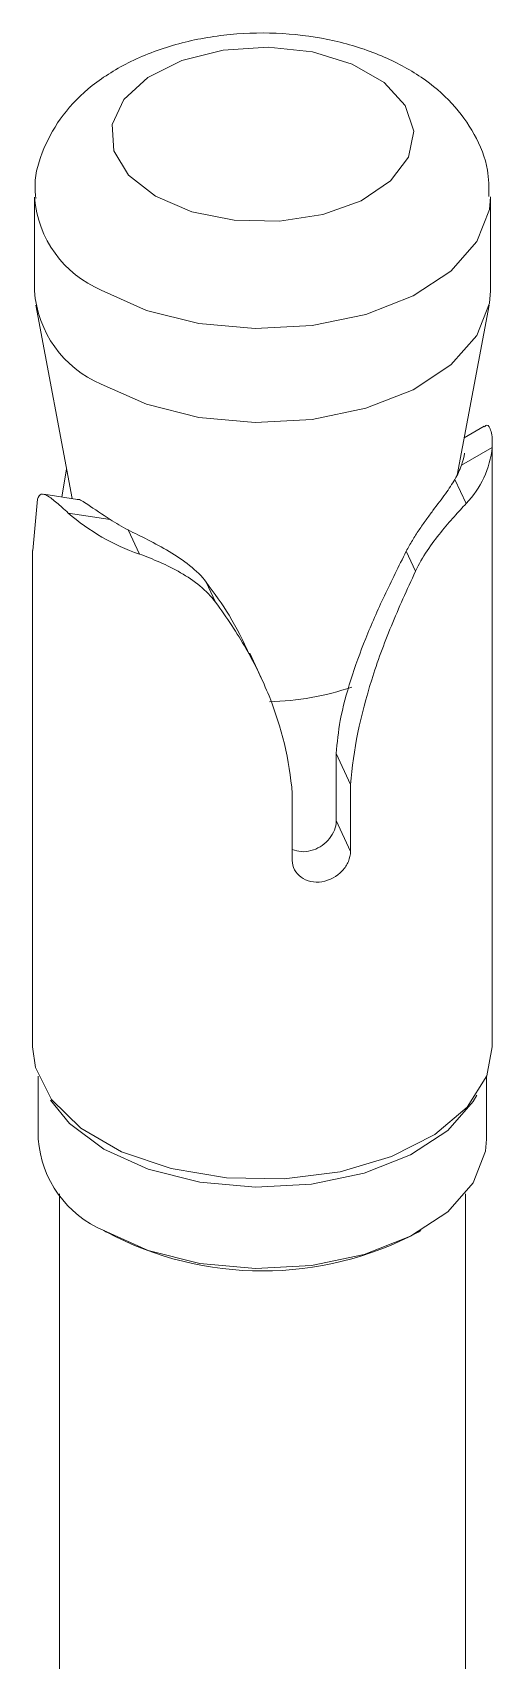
# Model space of a CAD drawing. Extents: x -976302 to -776254, y 5665 to 231437.
# Drawn here: x -787126.7 to -787066.3, y 82410.4 to 82624.1 of the extents above; entities that cross this region are included whole.
import ezdxf

# ---------------------------------------------------------------- set-up
doc = ezdxf.new("R2010")
doc.units = 0
doc.header["$LTSCALE"] = 1000
doc.header["$MEASUREMENT"] = 0

msp = doc.modelspace()

# ---------------------------------------------------------------- linework, layer by layer
at = {"linetype": 'Continuous', "lineweight": 15}
for p, q in [((-787126.47, 82602.51), (-787126.47, 82590.19)), ((-787126.47, 82602.51), (-787126.47, 82590.19)), ((-787066.58, 82590.19), (-787066.58, 82602.51)), ((-787066.58, 82590.19), (-787066.58, 82602.51)), ((-787126.29, 82588.32), (-787121.52, 82562.92)), ((-787126.29, 82588.32), (-787121.52, 82562.92)), ((-787070.95, 82565.98), (-787066.76, 82588.32)), ((-787070.95, 82565.98), (-787066.76, 82588.32)), ((-787067.4, 82572.44), (-787070.02, 82570.92)), ((-787067.4, 82572.44), (-787070.02, 82570.92)), ((-787070.38, 82567.32), (-787066.36, 82569.64)), ((-787070.38, 82567.32), (-787066.36, 82569.64)), ((-787066.33, 82490.95), (-787066.33, 82570.3)), ((-787066.33, 82490.95), (-787066.33, 82570.3)), ((-787122.87, 82563.13), (-787122.26, 82566.85)), ((-787122.87, 82563.13), (-787122.26, 82566.85)), ((-787069.77, 82562.27), (-787071.25, 82565.45)), ((-787069.77, 82562.27), (-787071.25, 82565.45)), ((-787126.08, 82562.83), (-787126.66, 82556.11)), ((-787126.08, 82562.83), (-787126.66, 82556.11)), ((-787120.83, 82562.81), (-787125.25, 82563.49)), ((-787120.83, 82562.81), (-787125.25, 82563.49)), ((-787122.03, 82561.03), (-787116.53, 82560.18)), ((-787122.03, 82561.03), (-787116.53, 82560.18)), ((-787114.16, 82558.81), (-787112.69, 82555.64)), ((-787114.16, 82558.81), (-787112.69, 82555.64)), ((-787126.72, 82556.11), (-787126.72, 82490.95)), ((-787126.72, 82556.11), (-787126.72, 82490.95)), ((-787077.63, 82556.01), (-787076.41, 82553.39)), ((-787077.63, 82556.01), (-787076.41, 82553.39)), ((-787102.68, 82549.32), (-787103.9, 82551.94)), ((-787102.68, 82549.32), (-787103.9, 82551.94)), ((-787096.69, 82539.39), (-787098.19, 82542.61)), ((-787096.69, 82539.39), (-787098.19, 82542.61)), ((-787086.83, 82529.44), (-787084.95, 82525.39)), ((-787086.83, 82520.64), (-787086.83, 82529.44)), ((-787086.83, 82529.44), (-787084.95, 82525.39)), ((-787086.83, 82520.64), (-787086.83, 82529.44)), ((-787092.6, 82515.41), (-787092.6, 82524.21)), ((-787092.6, 82515.41), (-787092.6, 82524.21)), ((-787084.95, 82525.39), (-787084.95, 82516.6)), ((-787084.95, 82525.39), (-787084.95, 82516.6)), ((-787086.83, 82520.64), (-787084.95, 82516.6)), ((-787086.83, 82520.64), (-787084.95, 82516.6)), ((-787125.96, 82487.08), (-787125.96, 82478.83)), ((-787125.96, 82487.08), (-787125.96, 82478.83)), ((-787067.09, 82478.83), (-787067.09, 82487.08)), ((-787067.09, 82478.83), (-787067.09, 82487.08)), ((-787123.19, 82471.64), (-787123.19, 82383.91)), ((-787123.19, 82471.64), (-787123.19, 82383.91)), ((-787069.85, 82383.91), (-787069.85, 82471.64)), ((-787069.85, 82383.91), (-787069.85, 82471.64)), ((-787117.34, 82466.82), (-787116.99, 82466.61)), ((-787117.34, 82466.82), (-787116.99, 82466.61)), ((-787076.06, 82466.61), (-787075.7, 82466.82)), ((-787076.06, 82466.61), (-787075.7, 82466.82))]:
    msp.add_line(p, q, dxfattribs=at)
at = {"linetype": 'Continuous', "lineweight": 15, "flags": 128}
for points in [[(-787110.58, 82602.62), (-787105.81, 82600.59), (-787100.22, 82599.46), (-787094.3, 82599.33), (-787088.58, 82600.21), (-787083.56, 82602.03), (-787079.69, 82604.63), (-787077.32, 82607.76), (-787076.66, 82611.16), (-787077.76, 82614.52), (-787080.53, 82617.54), (-787084.72, 82619.96), (-787089.96, 82621.56), (-787095.78, 82622.2), (-787101.67, 82621.81), (-787107.1, 82620.45), (-787111.59, 82618.22), (-787114.74, 82615.32), (-787116.28, 82612.02), (-787116.05, 82608.6), (-787114.1, 82605.37), (-787110.58, 82602.62)], [(-787110.58, 82602.62), (-787105.81, 82600.59), (-787100.22, 82599.46), (-787094.3, 82599.33), (-787088.58, 82600.21), (-787083.56, 82602.03), (-787079.69, 82604.63), (-787077.32, 82607.76), (-787076.66, 82611.16), (-787077.76, 82614.52), (-787080.53, 82617.54), (-787084.72, 82619.96), (-787089.96, 82621.56), (-787095.78, 82622.2), (-787101.67, 82621.81), (-787107.1, 82620.45), (-787111.59, 82618.22), (-787114.74, 82615.32), (-787116.28, 82612.02), (-787116.05, 82608.6), (-787114.1, 82605.37), (-787110.58, 82602.62)], [(-787117.7, 82590.29), (-787111.77, 82587.63), (-787104.88, 82585.91), (-787097.46, 82585.24), (-787089.99, 82585.64), (-787082.93, 82587.11), (-787076.72, 82589.55), (-787071.76, 82592.8), (-787068.35, 82596.66), (-787066.72, 82600.89), (-787066.58, 82602.54)], [(-787117.7, 82590.29), (-787111.77, 82587.63), (-787104.88, 82585.91), (-787097.46, 82585.24), (-787089.99, 82585.64), (-787082.93, 82587.11), (-787076.72, 82589.55), (-787071.76, 82592.8), (-787068.35, 82596.66), (-787066.72, 82600.89), (-787066.58, 82602.54)], [(-787117.7, 82577.96), (-787111.77, 82575.31), (-787104.88, 82573.59), (-787097.46, 82572.91), (-787089.99, 82573.32), (-787082.93, 82574.78), (-787076.72, 82577.22), (-787071.76, 82580.47), (-787068.35, 82584.33), (-787066.72, 82588.56), (-787066.58, 82590.19)], [(-787117.7, 82577.96), (-787111.77, 82575.31), (-787104.88, 82573.59), (-787097.46, 82572.91), (-787089.99, 82573.32), (-787082.93, 82574.78), (-787076.72, 82577.22), (-787071.76, 82580.47), (-787068.35, 82584.33), (-787066.72, 82588.56), (-787066.58, 82590.19)], [(-787066.33, 82490.95), (-787067.06, 82487.15), (-787069.62, 82483.04), (-787073.88, 82479.43), (-787079.55, 82476.54), (-787086.3, 82474.55), (-787093.68, 82473.6), (-787101.25, 82473.74), (-787108.52, 82474.96), (-787115.03, 82477.18), (-787120.38, 82480.27), (-787124.23, 82484.03), (-787126.35, 82488.23), (-787126.72, 82490.95)], [(-787066.33, 82490.95), (-787067.06, 82487.15), (-787069.62, 82483.04), (-787073.88, 82479.43), (-787079.55, 82476.54), (-787086.3, 82474.55), (-787093.68, 82473.6), (-787101.25, 82473.74), (-787108.52, 82474.96), (-787115.03, 82477.18), (-787120.38, 82480.27), (-787124.23, 82484.03), (-787126.35, 82488.23), (-787126.72, 82490.95)], [(-787124.34, 82483.96), (-787121.86, 82480.86), (-787117.34, 82477.5)], [(-787124.34, 82483.96), (-787121.86, 82480.86), (-787117.34, 82477.5)], [(-787117.34, 82477.5), (-787111.51, 82474.89), (-787104.74, 82473.19), (-787097.45, 82472.53), (-787090.1, 82472.93), (-787083.16, 82474.37), (-787077.06, 82476.77), (-787072.18, 82479.96), (-787068.83, 82483.76), (-787068.35, 82484.59)], [(-787117.34, 82477.5), (-787111.51, 82474.89), (-787104.74, 82473.19), (-787097.45, 82472.53), (-787090.1, 82472.93), (-787083.16, 82474.37), (-787077.06, 82476.77), (-787072.18, 82479.96), (-787068.83, 82483.76), (-787068.35, 82484.59)], [(-787117.34, 82466.81), (-787111.51, 82464.2), (-787104.74, 82462.51), (-787097.45, 82461.84), (-787090.1, 82462.25), (-787083.16, 82463.69), (-787077.06, 82466.08), (-787072.18, 82469.28), (-787068.83, 82473.07), (-787067.22, 82477.23), (-787067.09, 82478.83)], [(-787117.34, 82466.81), (-787111.51, 82464.2), (-787104.74, 82462.51), (-787097.45, 82461.84), (-787090.1, 82462.25), (-787083.16, 82463.69), (-787077.06, 82466.08), (-787072.18, 82469.28), (-787068.83, 82473.07), (-787067.22, 82477.23), (-787067.09, 82478.83)]]:
    msp.add_lwpolyline(points, dxfattribs=at)
at = {"linetype": 'Continuous', "lineweight": 15}
for centre, radius, start, end in [((-787112.06, 82603.6), 14.45, 184.7512, 247.0583), ((-787112.06, 82603.6), 14.45, 184.7512, 247.0583), ((-787112.09, 82591.24), 14.41, 184.2066, 247.1136), ((-787112.09, 82591.24), 14.41, 184.2066, 247.1136), ((-787078.65, 82570.87), 12.36, 315.9205, 354.2826), ((-787078.65, 82570.87), 12.36, 315.9205, 354.2826), ((-787080.52, 82570.89), 10.75, 329.5973, 340.6057), ((-787080.52, 82570.89), 10.75, 329.5973, 340.6057), ((-787103.47, 82582.39), 28.3, 229.0183, 250.9871), ((-787103.47, 82582.39), 28.3, 229.0183, 250.9871), ((-787102.8, 82581.23), 25.13, 236.8797, 243.1257), ((-787102.8, 82581.23), 25.13, 236.8797, 243.1257), ((-787096.3, 82571.58), 35.33, 271.1134, 289.0491), ((-787096.3, 82571.58), 35.33, 271.1134, 289.0491), ((-787111.83, 82479.87), 14.17, 184.2066, 247.1136), ((-787111.83, 82479.87), 14.17, 184.2066, 247.1136), ((-787096.52, 82505.2), 43.68, 242.0664, 297.9389), ((-787096.52, 82505.2), 43.68, 242.0664, 297.9389)]:
    msp.add_arc(centre, radius, start, end, dxfattribs=at)
for points, knots in [([(-787066.77, 82602.57), (-787066.77, 82603.74), (-787066.78, 82606.6), (-787068.55, 82610.85), (-787071.52, 82614.98), (-787075.66, 82618.46), (-787080.87, 82621.25), (-787087.05, 82623.2), (-787093.83, 82624.15), (-787100.81, 82624.03), (-787107.64, 82622.81), (-787113.8, 82620.54), (-787118.92, 82617.37), (-787122.83, 82613.49), (-787125.35, 82609.03), (-787126.55, 82605.16), (-787126.34, 82602.93), (-787126.28, 82602.33)], [0, 0, 0, 0, 0.045086, 0.109701, 0.174018, 0.241603, 0.314333, 0.391028, 0.468459, 0.545931, 0.624206, 0.704209, 0.778492, 0.848177, 0.91354, 0.976815, 1, 1, 1, 1]), ([(-787066.77, 82602.57), (-787066.77, 82603.74), (-787066.78, 82606.6), (-787068.55, 82610.85), (-787071.52, 82614.98), (-787075.66, 82618.46), (-787080.87, 82621.25), (-787087.05, 82623.2), (-787093.83, 82624.15), (-787100.81, 82624.03), (-787107.64, 82622.81), (-787113.8, 82620.54), (-787118.92, 82617.37), (-787122.83, 82613.49), (-787125.35, 82609.03), (-787126.55, 82605.16), (-787126.34, 82602.93), (-787126.28, 82602.33)], [0, 0, 0, 0, 0.045086, 0.109701, 0.174018, 0.241603, 0.314333, 0.391028, 0.468459, 0.545931, 0.624206, 0.704209, 0.778492, 0.848177, 0.91354, 0.976815, 1, 1, 1, 1]), ([(-787067.35, 82572.36), (-787067.3, 82572.42), (-787067.03, 82572.74), (-787066.51, 82572.11), (-787066.29, 82570.88), (-787066.35, 82569.82), (-787066.36, 82569.64)], [0, 0, 0, 0, 0.0829054, 0.429524, 0.8997001, 1, 1, 1, 1]), ([(-787067.35, 82572.36), (-787067.3, 82572.42), (-787067.03, 82572.74), (-787066.51, 82572.11), (-787066.29, 82570.88), (-787066.35, 82569.82), (-787066.36, 82569.64)], [0, 0, 0, 0, 0.0829054, 0.429524, 0.8997001, 1, 1, 1, 1]), ([(-787069.99, 82568.89), (-787069.98, 82568.87), (-787069.97, 82568.5), (-787070.18, 82567.89), (-787070.38, 82567.32)], [0, 0, 0, 0, 0.059277, 1, 1, 1, 1]), ([(-787069.99, 82568.89), (-787069.98, 82568.87), (-787069.97, 82568.5), (-787070.18, 82567.89), (-787070.38, 82567.32)], [0, 0, 0, 0, 0.059277, 1, 1, 1, 1]), ([(-787071.25, 82565.45), (-787071.6, 82564.85), (-787072.01, 82564.22), (-787072.98, 82562.87), (-787073.53, 82562.14), (-787074.42, 82560.96), (-787074.72, 82560.55), (-787075.34, 82559.7), (-787075.65, 82559.25), (-787076.26, 82558.36), (-787076.55, 82557.9), (-787077.12, 82556.97), (-787077.39, 82556.49), (-787077.63, 82556.01)], [0, 0, 0, 0, 0.25, 0.25, 0.5, 0.5, 0.625, 0.625, 0.75, 0.75, 0.875, 0.875, 1, 1, 1, 1]), ([(-787071.25, 82565.45), (-787071.6, 82564.85), (-787072.01, 82564.22), (-787072.98, 82562.87), (-787073.53, 82562.14), (-787074.42, 82560.96), (-787074.72, 82560.55), (-787075.34, 82559.7), (-787075.65, 82559.25), (-787076.26, 82558.36), (-787076.55, 82557.9), (-787077.12, 82556.97), (-787077.39, 82556.49), (-787077.63, 82556.01)], [0, 0, 0, 0, 0.25, 0.25, 0.5, 0.5, 0.625, 0.625, 0.75, 0.75, 0.875, 0.875, 1, 1, 1, 1]), ([(-787122.03, 82561.03), (-787122.58, 82561.54), (-787123.09, 82561.99), (-787123.99, 82562.76), (-787124.4, 82563.08), (-787125.08, 82563.47), (-787125.36, 82563.55), (-787125.8, 82563.42), (-787125.96, 82563.21), (-787126.08, 82562.83)], [0, 0, 0, 0, 0.25, 0.25, 0.5, 0.5, 0.75, 0.75, 1, 1, 1, 1]), ([(-787122.03, 82561.03), (-787122.58, 82561.54), (-787123.09, 82561.99), (-787123.99, 82562.76), (-787124.4, 82563.08), (-787125.08, 82563.47), (-787125.36, 82563.55), (-787125.8, 82563.42), (-787125.96, 82563.21), (-787126.08, 82562.83)], [0, 0, 0, 0, 0.25, 0.25, 0.5, 0.5, 0.75, 0.75, 1, 1, 1, 1]), ([(-787116.53, 82560.18), (-787117.56, 82560.86), (-787119.3, 82562), (-787120.58, 82562.92), (-787120.82, 82562.78), (-787120.83, 82562.77)], [0, 0, 0, 0, 0.576538, 0.970429, 1, 1, 1, 1]), ([(-787116.53, 82560.18), (-787117.56, 82560.86), (-787119.3, 82562), (-787120.58, 82562.92), (-787120.82, 82562.78), (-787120.83, 82562.77)], [0, 0, 0, 0, 0.576538, 0.970429, 1, 1, 1, 1]), ([(-787069.77, 82562.27), (-787070.26, 82561.74), (-787070.78, 82561.17), (-787071.9, 82559.92), (-787072.5, 82559.23), (-787073.71, 82557.73), (-787074.32, 82556.93), (-787075.46, 82555.21), (-787075.98, 82554.32), (-787076.41, 82553.39)], [0, 0, 0, 0, 0.25, 0.25, 0.5, 0.5, 0.75, 0.75, 1, 1, 1, 1]), ([(-787069.77, 82562.27), (-787070.26, 82561.74), (-787070.78, 82561.17), (-787071.9, 82559.92), (-787072.5, 82559.23), (-787073.71, 82557.73), (-787074.32, 82556.93), (-787075.46, 82555.21), (-787075.98, 82554.32), (-787076.41, 82553.39)], [0, 0, 0, 0, 0.25, 0.25, 0.5, 0.5, 0.75, 0.75, 1, 1, 1, 1]), ([(-787103.9, 82551.94), (-787104.49, 82552.74), (-787105.24, 82553.46), (-787106.93, 82554.82), (-787107.85, 82555.43), (-787110.66, 82557.09), (-787112.51, 82557.97), (-787114.16, 82558.81)], [0, 0, 0, 0, 0.25, 0.25, 0.5, 0.5, 1, 1, 1, 1]), ([(-787103.9, 82551.94), (-787104.49, 82552.74), (-787105.24, 82553.46), (-787106.93, 82554.82), (-787107.85, 82555.43), (-787110.66, 82557.09), (-787112.51, 82557.97), (-787114.16, 82558.81)], [0, 0, 0, 0, 0.25, 0.25, 0.5, 0.5, 1, 1, 1, 1]), ([(-787102.68, 82549.32), (-787103.25, 82550.1), (-787103.94, 82550.8), (-787105.52, 82552.1), (-787106.38, 82552.68), (-787108.17, 82553.71), (-787109.09, 82554.16), (-787110.91, 82554.96), (-787111.81, 82555.32), (-787112.69, 82555.64)], [0, 0, 0, 0, 0.25, 0.25, 0.5, 0.5, 0.75, 0.75, 1, 1, 1, 1]), ([(-787102.68, 82549.32), (-787103.25, 82550.1), (-787103.94, 82550.8), (-787105.52, 82552.1), (-787106.38, 82552.68), (-787108.17, 82553.71), (-787109.09, 82554.16), (-787110.91, 82554.96), (-787111.81, 82555.32), (-787112.69, 82555.64)], [0, 0, 0, 0, 0.25, 0.25, 0.5, 0.5, 0.75, 0.75, 1, 1, 1, 1]), ([(-787086.32, 82533.79), (-787085.57, 82537.33), (-787084.43, 82540.88), (-787082.22, 82546.39), (-787081.4, 82548.25), (-787079.59, 82552.09), (-787078.63, 82554.04), (-787077.63, 82556.01)], [0, 0, 0, 0, 0.5, 0.5, 0.75, 0.75, 1, 1, 1, 1]), ([(-787086.32, 82533.79), (-787085.57, 82537.33), (-787084.43, 82540.88), (-787082.22, 82546.39), (-787081.4, 82548.25), (-787079.59, 82552.09), (-787078.63, 82554.04), (-787077.63, 82556.01)], [0, 0, 0, 0, 0.5, 0.5, 0.75, 0.75, 1, 1, 1, 1]), ([(-787076.41, 82553.39), (-787077.55, 82550.95), (-787078.62, 82548.57), (-787080.56, 82543.84), (-787081.43, 82541.48), (-787083.65, 82534.46), (-787084.6, 82529.91), (-787084.95, 82525.39)], [0, 0, 0, 0, 0.25, 0.25, 0.5, 0.5, 1, 1, 1, 1]), ([(-787076.41, 82553.39), (-787077.55, 82550.95), (-787078.62, 82548.57), (-787080.56, 82543.84), (-787081.43, 82541.48), (-787083.65, 82534.46), (-787084.6, 82529.91), (-787084.95, 82525.39)], [0, 0, 0, 0, 0.25, 0.25, 0.5, 0.5, 1, 1, 1, 1]), ([(-787103.9, 82551.94), (-787102.84, 82550.5), (-787100.56, 82547.37), (-787099.08, 82544.25), (-787098.29, 82542.56)], [0, 0, 0, 0, 0.461302, 1, 1, 1, 1]), ([(-787103.9, 82551.94), (-787102.84, 82550.5), (-787100.56, 82547.37), (-787099.08, 82544.25), (-787098.29, 82542.56)], [0, 0, 0, 0, 0.461302, 1, 1, 1, 1]), ([(-787092.6, 82524.21), (-787092.98, 82528.62), (-787093.99, 82532.85), (-787096.49, 82539.09), (-787097.5, 82541.17), (-787099.85, 82545.27), (-787101.18, 82547.29), (-787102.68, 82549.32)], [0, 0, 0, 0, 0.5, 0.5, 0.75, 0.75, 1, 1, 1, 1]), ([(-787092.6, 82524.21), (-787092.98, 82528.62), (-787093.99, 82532.85), (-787096.49, 82539.09), (-787097.5, 82541.17), (-787099.85, 82545.27), (-787101.18, 82547.29), (-787102.68, 82549.32)], [0, 0, 0, 0, 0.5, 0.5, 0.75, 0.75, 1, 1, 1, 1]), ([(-787092.6, 82516.85), (-787092.22, 82516.73), (-787091.45, 82516.49), (-787090.14, 82516.64), (-787088.91, 82517.16), (-787087.88, 82518.02), (-787087.14, 82519.1), (-787086.85, 82520.01), (-787086.83, 82520.51), (-787086.83, 82520.64)], [0, 0, 0, 0, 0.154183, 0.312079, 0.468323, 0.625343, 0.784388, 0.943609, 1, 1, 1, 1]), ([(-787092.6, 82516.85), (-787092.22, 82516.73), (-787091.45, 82516.49), (-787090.14, 82516.64), (-787088.91, 82517.16), (-787087.88, 82518.02), (-787087.14, 82519.1), (-787086.85, 82520.01), (-787086.83, 82520.51), (-787086.83, 82520.64)], [0, 0, 0, 0, 0.154183, 0.312079, 0.468323, 0.625343, 0.784388, 0.943609, 1, 1, 1, 1]), ([(-787084.95, 82516.6), (-787084.95, 82516.17), (-787085.05, 82515.72), (-787085.42, 82514.85), (-787085.69, 82514.43), (-787086.72, 82513.32), (-787087.71, 82512.78), (-787089.21, 82512.54), (-787089.71, 82512.56), (-787090.65, 82512.77), (-787091.08, 82512.96), (-787092.18, 82513.75), (-787092.6, 82514.56), (-787092.6, 82515.41)], [0, 0, 0, 0, 0.125, 0.125, 0.25, 0.25, 0.5, 0.5, 0.625, 0.625, 0.75, 0.75, 1, 1, 1, 1]), ([(-787084.95, 82516.6), (-787084.95, 82516.17), (-787085.05, 82515.72), (-787085.42, 82514.85), (-787085.69, 82514.43), (-787086.72, 82513.32), (-787087.71, 82512.78), (-787089.21, 82512.54), (-787089.71, 82512.56), (-787090.65, 82512.77), (-787091.08, 82512.96), (-787092.18, 82513.75), (-787092.6, 82514.56), (-787092.6, 82515.41)], [0, 0, 0, 0, 0.125, 0.125, 0.25, 0.25, 0.5, 0.5, 0.625, 0.625, 0.75, 0.75, 1, 1, 1, 1])]:
    msp.add_open_spline(points, degree=3, knots=knots, dxfattribs=at)
msp.add_open_spline([(-787086.83, 82529.44), (-787086.72, 82530.88), (-787086.55, 82532.33), (-787086.32, 82533.79)], degree=3, dxfattribs=at)
msp.add_open_spline([(-787086.83, 82529.44), (-787086.72, 82530.88), (-787086.55, 82532.33), (-787086.32, 82533.79)], degree=3, dxfattribs=at)

doc.saveas('drawing.dxf')
